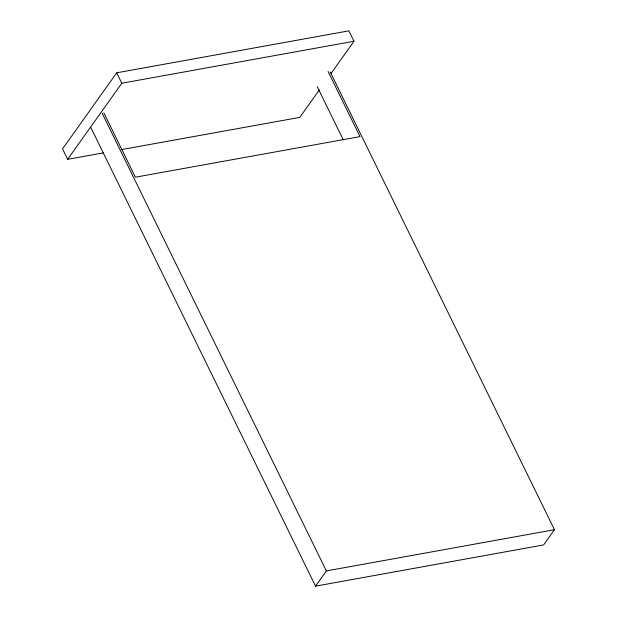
<?xml version="1.0" encoding="UTF-8"?>
<svg xmlns="http://www.w3.org/2000/svg" width="617" height="617" viewBox="0 0 617 617"><rect width="100%" height="100%" fill="white"/><g stroke="black" fill="none" stroke-linecap="round" stroke-linejoin="round"><path stroke-width="0.93" d="M331.074 73.438L353.973 41.262L348.867 30.85L116.721 72.806L62.541 148.921L67.646 159.34L103.648 152.831M67.646 159.34L121.819 83.226L353.973 41.262M319.344 89.912L299.793 117.377L121.657 149.576M90.915 127.642L315.534 586.15L326.37 570.926L554.459 529.702L330.265 72.058M554.459 529.702L543.623 544.927L315.534 586.15M328.074 71.472L359.989 136.612L135.385 177.202L103.887 112.926M317.238 86.696L343.276 139.835M116.721 72.806L121.819 83.226M102.175 113.289L326.37 570.926"/></g></svg>
